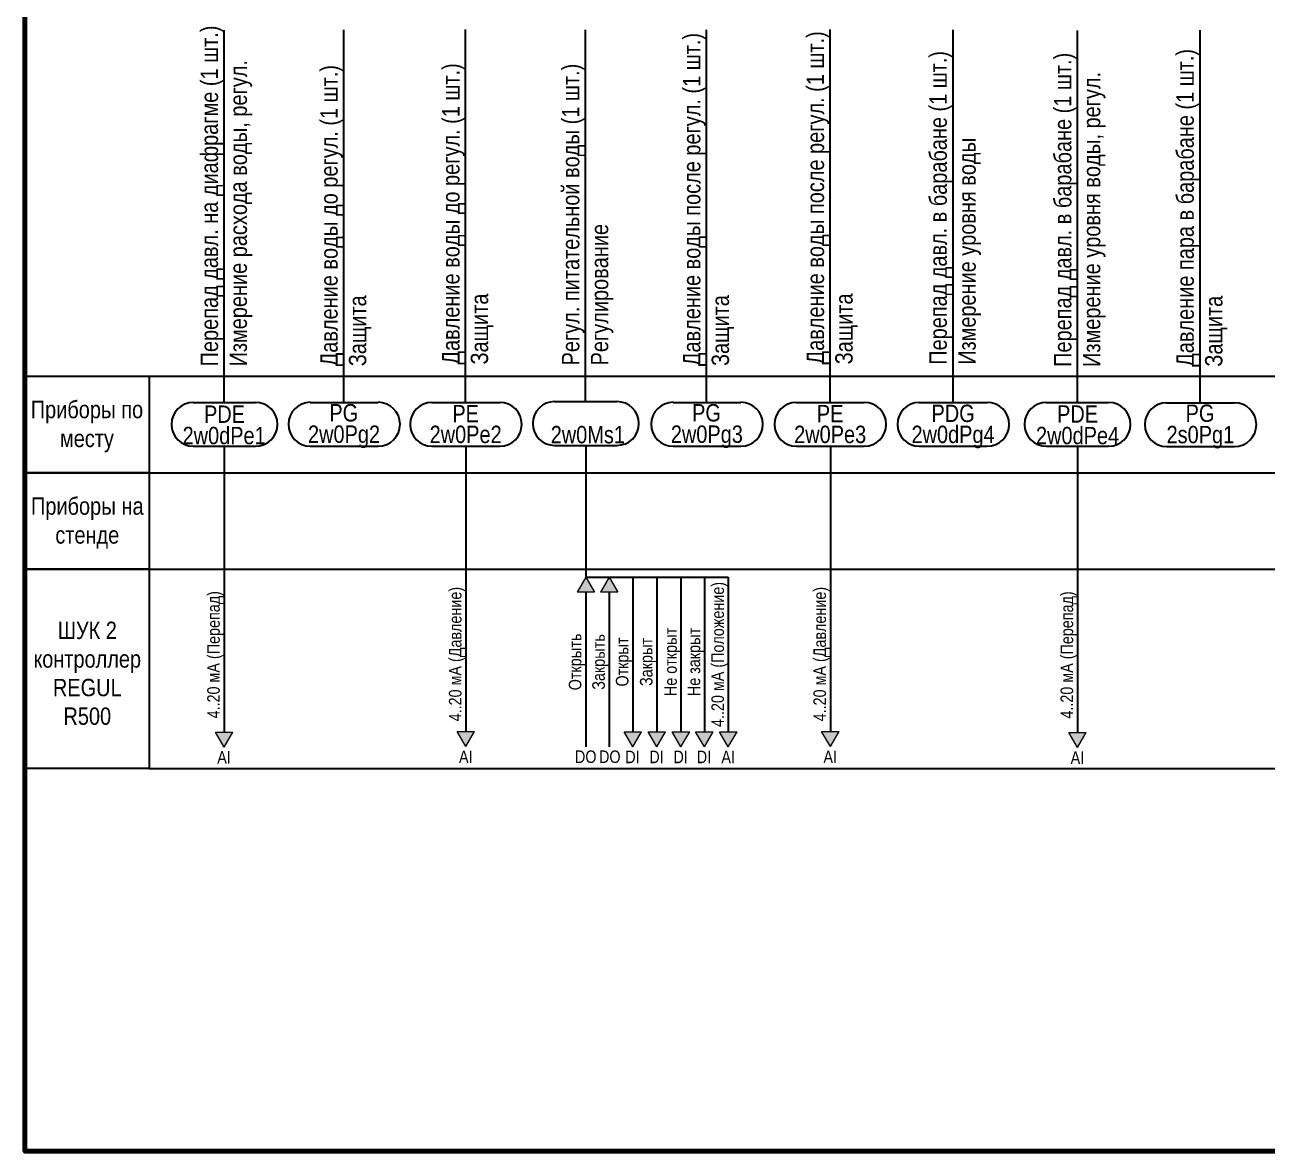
# Model space of a CAD drawing. Header units: millimetres. Extents: x -6000 to 26000, y -6000 to 26000.
# Drawn here: x 20 to 198.5, y -1203.3 to -1041.5 of the extents above; entities that cross this region are included whole.
import ezdxf

# ---------------------------------------------------------------- set-up
doc = ezdxf.new("R2010")
doc.units = ezdxf.units.MM
doc.header["$MEASUREMENT"] = 0
for name, color, linetype, lineweight in [('0_Ном._пера__246', 7, 'Continuous', 100), ('2D - Общий_Ном._пера__1', 7, 'Continuous', 15), ('2D - Общий_Ном._пера__21', 7, 'Continuous', 30), ('Аннотация - Текст_Ном._пера__1', 7, 'Continuous', 15)]:
    doc.layers.add(name, color=color, linetype=linetype, lineweight=lineweight)
doc.layers.add('2D - Общий', color=7, linetype='Continuous')
doc.styles.add('СГЕНЕРИР_СТИЛЬ_1', font='')
doc.styles.get('СГЕНЕРИР_СТИЛЬ_1').set_extended_font_data('Arial Narrow')

# ---------------------------------------------------------------- blocks, each defined once
blk = doc.blocks.new('Линия_50', base_point=(135.71, -1120.79))
at = {"layer": '2D - Общий', "linetype": 'Continuous', "lineweight": 0, "true_color": 0x000000}
blk.add_hatch(color=18, dxfattribs=at).paths.add_polyline_path([(135.71, -1145.18), (136.96, -1143.01), (134.46, -1143.01)])
at = {"layer": '2D - Общий_Ном._пера__1', "color": 7, "linetype": 'Continuous', "lineweight": 15}
for p, q in [((134.46, -1143.01), (136.96, -1143.01)), ((135.71, -1145.18), (134.46, -1143.01)), ((135.71, -1145.18), (136.96, -1143.01))]:
    blk.add_line(p, q, dxfattribs=at)
at = {"layer": '2D - Общий_Ном._пера__21', "color": 7, "linetype": 'Continuous', "lineweight": 30}
blk.add_line((135.71, -1120.79), (135.71, -1143.01), dxfattribs=at)
blk = doc.blocks.new('Линия_51', base_point=(83.35, -1120.79))
at = {"layer": '2D - Общий', "linetype": 'Continuous', "lineweight": 0, "true_color": 0x000000}
blk.add_hatch(color=18, dxfattribs=at).paths.add_polyline_path([(83.35, -1145.18), (84.6, -1143.01), (82.1, -1143.01)])
at = {"layer": '2D - Общий_Ном._пера__1', "color": 7, "linetype": 'Continuous', "lineweight": 15}
for p, q in [((82.1, -1143.01), (84.6, -1143.01)), ((83.35, -1145.18), (82.1, -1143.01)), ((83.35, -1145.18), (84.6, -1143.01))]:
    blk.add_line(p, q, dxfattribs=at)
at = {"layer": '2D - Общий_Ном._пера__21', "color": 7, "linetype": 'Continuous', "lineweight": 30}
blk.add_line((83.35, -1120.79), (83.35, -1143.01), dxfattribs=at)
blk = doc.blocks.new('Линия_52', base_point=(100.57, -1120.82))
at = {"layer": '2D - Общий', "linetype": 'Continuous', "lineweight": 0, "true_color": 0x000000}
blk.add_hatch(color=18, dxfattribs=at).paths.add_polyline_path([(100.57, -1120.82), (99.32, -1122.98), (101.82, -1122.98)])
at = {"layer": '2D - Общий_Ном._пера__1', "color": 7, "linetype": 'Continuous', "lineweight": 15}
for p, q in [((100.57, -1120.82), (99.32, -1122.98)), ((100.57, -1120.82), (101.82, -1122.98)), ((101.82, -1122.98), (99.32, -1122.98))]:
    blk.add_line(p, q, dxfattribs=at)
at = {"layer": '2D - Общий_Ном._пера__21', "color": 7, "linetype": 'Continuous', "lineweight": 30}
blk.add_line((100.57, -1122.98), (100.57, -1145.2), dxfattribs=at)
blk = doc.blocks.new('Линия_53', base_point=(103.95, -1120.82))
at = {"layer": '2D - Общий', "linetype": 'Continuous', "lineweight": 0, "true_color": 0x000000}
blk.add_hatch(color=18, dxfattribs=at).paths.add_polyline_path([(103.95, -1120.82), (102.7, -1122.98), (105.2, -1122.98)])
at = {"layer": '2D - Общий_Ном._пера__1', "color": 7, "linetype": 'Continuous', "lineweight": 15}
for p, q in [((103.95, -1120.82), (102.7, -1122.98)), ((103.95, -1120.82), (105.2, -1122.98)), ((105.2, -1122.98), (102.7, -1122.98))]:
    blk.add_line(p, q, dxfattribs=at)
at = {"layer": '2D - Общий_Ном._пера__21', "color": 7, "linetype": 'Continuous', "lineweight": 30}
blk.add_line((103.95, -1122.98), (103.95, -1145.2), dxfattribs=at)
blk = doc.blocks.new('Линия_54', base_point=(107.33, -1120.82))
at = {"layer": '2D - Общий', "linetype": 'Continuous', "lineweight": 0, "true_color": 0x000000}
blk.add_hatch(color=18, dxfattribs=at).paths.add_polyline_path([(107.33, -1145.2), (108.58, -1143.04), (106.08, -1143.04)])
at = {"layer": '2D - Общий_Ном._пера__1', "color": 7, "linetype": 'Continuous', "lineweight": 15}
for p, q in [((106.08, -1143.04), (108.58, -1143.04)), ((107.33, -1145.2), (106.08, -1143.04)), ((107.33, -1145.2), (108.58, -1143.04))]:
    blk.add_line(p, q, dxfattribs=at)
at = {"layer": '2D - Общий_Ном._пера__21', "color": 7, "linetype": 'Continuous', "lineweight": 30}
blk.add_line((107.33, -1120.82), (107.33, -1143.04), dxfattribs=at)
blk = doc.blocks.new('Линия_55', base_point=(110.79, -1120.82))
at = {"layer": '2D - Общий', "linetype": 'Continuous', "lineweight": 0, "true_color": 0x000000}
blk.add_hatch(color=18, dxfattribs=at).paths.add_polyline_path([(110.79, -1145.2), (112.04, -1143.04), (109.54, -1143.04)])
at = {"layer": '2D - Общий_Ном._пера__1', "color": 7, "linetype": 'Continuous', "lineweight": 15}
for p, q in [((109.54, -1143.04), (112.04, -1143.04)), ((110.79, -1145.2), (109.54, -1143.04)), ((110.79, -1145.2), (112.04, -1143.04))]:
    blk.add_line(p, q, dxfattribs=at)
at = {"layer": '2D - Общий_Ном._пера__21', "color": 7, "linetype": 'Continuous', "lineweight": 30}
blk.add_line((110.79, -1120.82), (110.79, -1143.04), dxfattribs=at)
blk = doc.blocks.new('Линия_56', base_point=(114.25, -1120.82))
at = {"layer": '2D - Общий', "linetype": 'Continuous', "lineweight": 0, "true_color": 0x000000}
blk.add_hatch(color=18, dxfattribs=at).paths.add_polyline_path([(114.25, -1145.2), (115.5, -1143.04), (113, -1143.04)])
at = {"layer": '2D - Общий_Ном._пера__1', "color": 7, "linetype": 'Continuous', "lineweight": 15}
for p, q in [((113, -1143.04), (115.5, -1143.04)), ((114.25, -1145.2), (113, -1143.04)), ((114.25, -1145.2), (115.5, -1143.04))]:
    blk.add_line(p, q, dxfattribs=at)
at = {"layer": '2D - Общий_Ном._пера__21', "color": 7, "linetype": 'Continuous', "lineweight": 30}
blk.add_line((114.25, -1120.82), (114.25, -1143.04), dxfattribs=at)
blk = doc.blocks.new('Линия_57', base_point=(117.61, -1120.82))
at = {"layer": '2D - Общий', "linetype": 'Continuous', "lineweight": 0, "true_color": 0x000000}
blk.add_hatch(color=18, dxfattribs=at).paths.add_polyline_path([(117.61, -1145.2), (118.86, -1143.04), (116.36, -1143.04)])
at = {"layer": '2D - Общий_Ном._пера__1', "color": 7, "linetype": 'Continuous', "lineweight": 15}
for p, q in [((116.36, -1143.04), (118.86, -1143.04)), ((117.61, -1145.2), (116.36, -1143.04)), ((117.61, -1145.2), (118.86, -1143.04))]:
    blk.add_line(p, q, dxfattribs=at)
at = {"layer": '2D - Общий_Ном._пера__21', "color": 7, "linetype": 'Continuous', "lineweight": 30}
blk.add_line((117.61, -1120.82), (117.61, -1143.04), dxfattribs=at)
blk = doc.blocks.new('Линия_58', base_point=(121.05, -1120.82))
at = {"layer": '2D - Общий', "linetype": 'Continuous', "lineweight": 0, "true_color": 0x000000}
blk.add_hatch(color=18, dxfattribs=at).paths.add_polyline_path([(121.05, -1145.2), (122.3, -1143.04), (119.8, -1143.04)])
at = {"layer": '2D - Общий_Ном._пера__1', "color": 7, "linetype": 'Continuous', "lineweight": 15}
for p, q in [((119.8, -1143.04), (122.3, -1143.04)), ((121.05, -1145.2), (119.8, -1143.04)), ((121.05, -1145.2), (122.3, -1143.04))]:
    blk.add_line(p, q, dxfattribs=at)
at = {"layer": '2D - Общий_Ном._пера__21', "color": 7, "linetype": 'Continuous', "lineweight": 30}
blk.add_line((121.05, -1120.82), (121.05, -1143.04), dxfattribs=at)
blk = doc.blocks.new('Линия_59', base_point=(48.63, -1120.89))
at = {"layer": '2D - Общий', "linetype": 'Continuous', "lineweight": 0, "true_color": 0x000000}
blk.add_hatch(color=18, dxfattribs=at).paths.add_polyline_path([(48.63, -1145.27), (49.88, -1143.11), (47.38, -1143.11)])
at = {"layer": '2D - Общий_Ном._пера__1', "color": 7, "linetype": 'Continuous', "lineweight": 15}
for p, q in [((47.38, -1143.11), (49.88, -1143.11)), ((48.63, -1145.27), (47.38, -1143.11)), ((48.63, -1145.27), (49.88, -1143.11))]:
    blk.add_line(p, q, dxfattribs=at)
at = {"layer": '2D - Общий_Ном._пера__21', "color": 7, "linetype": 'Continuous', "lineweight": 30}
blk.add_line((48.63, -1120.89), (48.63, -1143.11), dxfattribs=at)
blk = doc.blocks.new('Линия_60', base_point=(171.22, -1120.91))
at = {"layer": '2D - Общий', "linetype": 'Continuous', "lineweight": 0, "true_color": 0x000000}
blk.add_hatch(color=18, dxfattribs=at).paths.add_polyline_path([(171.22, -1145.3), (172.47, -1143.13), (169.97, -1143.13)])
at = {"layer": '2D - Общий_Ном._пера__1', "color": 7, "linetype": 'Continuous', "lineweight": 15}
for p, q in [((169.97, -1143.13), (172.47, -1143.13)), ((171.22, -1145.3), (169.97, -1143.13)), ((171.22, -1145.3), (172.47, -1143.13))]:
    blk.add_line(p, q, dxfattribs=at)
at = {"layer": '2D - Общий_Ном._пера__21', "color": 7, "linetype": 'Continuous', "lineweight": 30}
blk.add_line((171.22, -1120.91), (171.22, -1143.13), dxfattribs=at)

msp = doc.modelspace()

# ---------------------------------------------------------------- linework, layer by layer
at = {"layer": '0_Ном._пера__246', "color": 7, "linetype": 'Continuous', "lineweight": 100, "flags": 128}
msp.add_lwpolyline([(415, -1203.31), (415, -916.31), (20, -916.31), (20, -1203.31)], close=True, dxfattribs=at)
at = {"layer": '2D - Общий_Ном._пера__21', "color": 7, "linetype": 'Continuous', "lineweight": 30}
for p, q in [((83.32, -1095.73), (83.32, -1042.15)), ((135.68, -1095.73), (135.68, -1042.15)), ((153.34, -1095.73), (153.34, -1042.17)), ((48.63, -1095.73), (48.63, -1042.25)), ((65.81, -1095.71), (65.81, -1042.18)), ((100.53, -1095.61), (100.53, -1042.17)), ((117.92, -1095.71), (117.92, -1042.18)), ((171.22, -1095.73), (171.22, -1042.27)), ((188.81, -1095.76), (188.81, -1042.23)), ((20, -1091.94), (37.84, -1091.94)), ((37.84, -1091.94), (37.84, -1105.82)), ((37.84, -1091.94), (415, -1091.94)), ((61, -1095.71), (70.75, -1095.71)), ((96.1, -1095.61), (105.04, -1095.61)), ((113.12, -1095.71), (122.87, -1095.71)), ((44.2, -1095.73), (53.14, -1095.73)), ((78.48, -1095.73), (88.23, -1095.73)), ((130.83, -1095.73), (140.58, -1095.73)), ((148.49, -1095.73), (158.24, -1095.73)), ((166.75, -1095.73), (175.68, -1095.73)), ((184.01, -1095.76), (193.76, -1095.76)), ((44.2, -1102.03), (53.14, -1102.03)), ((48.63, -1102.03), (48.63, -1120.89)), ((61, -1102), (70.75, -1102)), ((78.48, -1102.03), (88.23, -1102.03)), ((83.35, -1102.03), (83.35, -1120.79)), ((96.1, -1101.9), (105.04, -1101.9)), ((100.57, -1101.9), (100.57, -1120.82)), ((113.12, -1102), (122.87, -1102)), ((130.83, -1102.03), (140.58, -1102.03)), ((135.71, -1102.03), (135.71, -1120.79)), ((148.49, -1102.03), (158.24, -1102.03)), ((166.75, -1102.03), (175.68, -1102.03)), ((171.22, -1102.03), (171.22, -1120.91)), ((184.01, -1102.05), (193.76, -1102.05)), ((37.84, -1105.82), (20, -1105.82)), ((20, -1105.82), (37.84, -1105.82)), ((37.84, -1105.82), (37.84, -1119.69)), ((37.84, -1105.82), (415, -1105.82)), ((20, -1119.69), (37.84, -1119.69)), ((37.84, -1119.69), (20, -1119.69)), ((37.84, -1119.69), (37.84, -1148.31)), ((37.84, -1119.69), (415, -1119.69)), ((100.57, -1120.82), (121.05, -1120.82)), ((37.84, -1148.31), (20, -1148.31)), ((37.84, -1148.31), (415, -1148.31))]:
    msp.add_line(p, q, dxfattribs=at)
for centre, start, end in [((61, -1098.85), 90, 270), ((70.75, -1098.85), 270, 90), ((96.1, -1098.75), 90, 270), ((105.04, -1098.75), 270, 90), ((113.12, -1098.85), 90, 270), ((122.87, -1098.85), 270, 90), ((44.2, -1098.88), 90, 270), ((53.14, -1098.88), 270, 90), ((78.48, -1098.88), 90, 270), ((88.23, -1098.88), 270, 90), ((130.83, -1098.88), 90, 270), ((140.58, -1098.88), 270, 90), ((148.49, -1098.88), 90, 270), ((158.24, -1098.88), 270, 90), ((166.75, -1098.88), 90, 270), ((175.68, -1098.88), 270, 90), ((184.01, -1098.91), 90, 270), ((193.76, -1098.91), 270, 90)]:
    msp.add_arc(centre, 3.15, start, end, dxfattribs=at)

# ---------------------------------------------------------------- block references
at = {"layer": '2D - Общий', "color": 7, "linetype": 'Continuous', "lineweight": 30}
for name, p in [('Линия_59', (48.63, -1120.89)), ('Линия_51', (83.35, -1120.79)), ('Линия_52', (100.57, -1120.82)), ('Линия_53', (103.95, -1120.82)), ('Линия_54', (107.33, -1120.82)), ('Линия_55', (110.79, -1120.82)), ('Линия_56', (114.25, -1120.82)), ('Линия_57', (117.61, -1120.82)), ('Линия_58', (121.05, -1120.82)), ('Линия_50', (135.71, -1120.79)), ('Линия_60', (171.22, -1120.91))]:
    msp.add_blockref(name, p, dxfattribs=at)

# ---------------------------------------------------------------- texts
at = {"layer": 'Аннотация - Текст_Ном._пера__1', "color": 7, "linetype": 'Continuous', "lineweight": 15, "attachment_point": 2, "rotation": 90, "style": 'СГЕНЕРИР_СТИЛЬ_1'}
for s, insert, char_height, line_spacing_factor in [('\\A1;{\\pqc;\\fArial Narrow|b0|i0|c204|p34;Перепад давл. на диафрагме (\\fArial Narrow|b0|i0|c204|p34;1 шт.\\fArial Narrow|b0|i0|c204|p34;)\\P\\pql;\\fArial Narrow|b0|i0|c204|p34;Измерение расхода воды, регул.}', (45.25, -1066.06), 2.5, 0.996562), ('\\A1;{\\pqc;\\fArial Narrow|b0|i0|c204|p34;Давление воды после регул. (\\fArial Narrow|b0|i0|c204|p34;1 шт.\\fArial Narrow|b0|i0|c204|p34;)\\P\\pql;\\fArial Narrow|b0|i0|c204|p34;Защита}', (114.54, -1066.56), 2.5, 0.986276), ('\\A1;{\\pqc;\\fArial Narrow|b0|i0|c204|p34;Давление воды после регул. (\\fArial Narrow|b0|i0|c204|p34;1 шт.\\fArial Narrow|b0|i0|c204|p34;)\\P\\pql;\\fArial Narrow|b0|i0|c204|p34;Защита}', (132.3, -1066.32), 2.5, 0.986276), ('\\A1;{\\pqc;\\fArial Narrow|b0|i0|c204|p34;Перепад давл. в барабане (\\fArial Narrow|b0|i0|c204|p34;1 шт.\\fArial Narrow|b0|i0|c204|p34;)\\P\\pql;\\fArial Narrow|b0|i0|c204|p34;Измерение уровня воды}', (149.94, -1067.77), 2.49693, 0.996771), ('\\A1;{\\pqc;\\fArial Narrow|b0|i0|c204|p34;Перепад давл. в барабане (\\fArial Narrow|b0|i0|c204|p34;1 шт.\\fArial Narrow|b0|i0|c204|p34;)\\P\\pql;\\fArial Narrow|b0|i0|c204|p34;Измерение уровня воды\\fArial Narrow|b0|i0|c204|p34;, регул.}', (167.83, -1068.05), 2.5, 0.996771), ('\\A1;{\\pqc;\\fArial Narrow|b0|i0|c204|p34;Давление \\fArial Narrow|b0|i0|c204|p34;пара в барабане\\fArial Narrow|b0|i0|c204|p34; (\\fArial Narrow|b0|i0|c204|p34;1 шт.\\fArial Narrow|b0|i0|c204|p34;)\\P\\pql;\\fArial Narrow|b0|i0|c204|p34;Защита}', (185.42, -1067.76), 2.5, 0.986481), ('\\A1;{\\pqc;\\fArial Narrow|b0|i0|c204|p34;Давление воды до регул. (\\fArial Narrow|b0|i0|c204|p34;1 шт.\\fArial Narrow|b0|i0|c204|p34;)\\P\\pql;\\fArial Narrow|b0|i0|c204|p34;З\\fArial Narrow|b0|i0|c204|p34;ащита}', (62.43, -1068.88), 2.5, 0.986276), ('\\A1;{\\pqc;\\fArial Narrow|b0|i0|c204|p34;Давление воды до регул. (\\fArial Narrow|b0|i0|c204|p34;1 шт.\\fArial Narrow|b0|i0|c204|p34;)\\P\\pql;\\fArial Narrow|b0|i0|c204|p34;З\\fArial Narrow|b0|i0|c204|p34;ащита}', (79.94, -1068.63), 2.5, 0.986276), ('\\A1;{\\pqc;\\fArial Narrow|b0|i0|c204|p34;Регул. питательной воды (\\fArial Narrow|b0|i0|c204|p34;1 шт.\\fArial Narrow|b0|i0|c204|p34;)\\P\\pql;\\fArial Narrow|b0|i0|c204|p34;Регулирование}', (97.15, -1068.73), 2.5, 0.996562)]:
    msp.add_mtext(s, dxfattribs=dict(at, insert=insert, char_height=char_height, line_spacing_factor=line_spacing_factor))
at = {"layer": 'Аннотация - Текст_Ном._пера__1', "color": 7, "linetype": 'Continuous', "lineweight": 15, "char_height": 2.5, "attachment_point": 2, "style": 'СГЕНЕРИР_СТИЛЬ_1'}
for s, insert, line_spacing_factor in [('\\A1;{\\pqc;\\fArial Narrow|b0|i0|c204|p34;Приборы по\\P\\pqc;\\fArial Narrow|b0|i0|c204|p34;месту}', (28.92, -1095.49), 0.996771), ('\\A1;{\\pqc;\\fArial Narrow|b0|i0|c204|p34;ШУК 2\\P\\pqc;\\fArial Narrow|b0|i0|c204|p34;контроллер\\P\\pqc;\\fArial Narrow|b0|i0|c204|p34;REGUL\\P\\pqc;\\fArial Narrow|b0|i0|c204|p34;R500}', (28.97, -1127.22), 0.986254)]:
    msp.add_mtext(s, dxfattribs=dict(at, insert=insert, line_spacing_factor=line_spacing_factor))
at = {"layer": 'Аннотация - Текст_Ном._пера__1', "color": 7, "linetype": 'Continuous', "lineweight": 15, "attachment_point": 2, "style": 'СГЕНЕРИР_СТИЛЬ_1'}
for s, insert, char_height in [('\\A1;{\\pqc;\\fArial Narrow|b0|i0|c204|p34;PD\\fArial Narrow|b0|i0|c204|p34;E}', (48.68, -1096.16), 2.5), ('\\A1;{\\pqc;\\fArial Narrow|b0|i0|c204|p34;P\\fArial Narrow|b0|i0|c204|p34;G}', (65.81, -1095.96), 2.5), ('\\A1;{\\pqc;\\fArial Narrow|b0|i0|c204|p34;P\\fArial Narrow|b0|i0|c204|p34;E}', (83.32, -1096.08), 2.5), ('\\A1;{\\pqc;\\fArial Narrow|b0|i0|c204|p34;P\\fArial Narrow|b0|i0|c204|p34;G}', (117.92, -1095.96), 2.5), ('\\A1;{\\pqc;\\fArial Narrow|b0|i0|c204|p34;P\\fArial Narrow|b0|i0|c204|p34;E}', (135.68, -1096.08), 2.5), ('\\A1;{\\pqc;\\fArial Narrow|b0|i0|c204|p34;P\\fArial Narrow|b0|i0|c204|p34;DG}', (153.34, -1096.04), 2.5), ('\\A1;{\\pqc;\\fArial Narrow|b0|i0|c204|p34;PD\\fArial Narrow|b0|i0|c204|p34;E}', (171.22, -1096.13), 2.5), ('\\A1;{\\pqc;\\fArial Narrow|b0|i0|c204|p34;P\\fArial Narrow|b0|i0|c204|p34;G}', (188.81, -1096.02), 2.5), ('\\A1;{\\pqc;\\fArial Narrow|b0|i0|c204|p34;2\\fArial Narrow|b0|i0|c204|p34;w0dPe1}', (48.63, -1099.23), 2.5), ('\\A1;{\\pqc;\\fArial Narrow|b0|i0|c204|p34;2\\fArial Narrow|b0|i0|c204|p34;w0Pg2}', (65.85, -1099.03), 2.5), ('\\A1;{\\pqc;\\fArial Narrow|b0|i0|c204|p34;2\\fArial Narrow|b0|i0|c204|p34;w0Pe2}', (83.32, -1099.06), 2.5), ('\\A1;{\\pqc;\\fArial Narrow|b0|i0|c204|p34;2\\fArial Narrow|b0|i0|c204|p34;w0Ms1}', (100.87, -1099.1), 2.5), ('\\A1;{\\pqc;\\fArial Narrow|b0|i0|c204|p34;2\\fArial Narrow|b0|i0|c204|p34;w0Pg3}', (117.97, -1099.03), 2.5), ('\\A1;{\\pqc;\\fArial Narrow|b0|i0|c204|p34;2\\fArial Narrow|b0|i0|c204|p34;w0Pe3}', (135.68, -1099.06), 2.5), ('\\A1;{\\pqc;\\fArial Narrow|b0|i0|c204|p34;2\\fArial Narrow|b0|i0|c204|p34;w0dPg4}', (153.34, -1099.06), 2.5), ('\\A1;{\\pqc;\\fArial Narrow|b0|i0|c204|p34;2\\fArial Narrow|b0|i0|c204|p34;w0dPe4}', (171.22, -1099.23), 2.5), ('\\A1;{\\pqc;\\fArial Narrow|b0|i0|c204|p34;2\\fArial Narrow|b0|i0|c204|p34;s0Pg1}', (188.86, -1099.09), 2.5), ('\\A1;{\\pqc;\\fArial Narrow|b0|i0|c204|p34;AI}', (48.61, -1145.83), 1.8), ('\\A1;{\\pqc;\\fArial Narrow|b0|i0|c204|p34;AI}', (83.34, -1145.74), 1.8), ('\\A1;{\\pqc;\\fArial Narrow|b0|i0|c204|p34;DO}', (100.57, -1145.73), 1.8), ('\\A1;{\\pqc;\\fArial Narrow|b0|i0|c204|p34;D\\fArial Narrow|b0|i0|c204|p34;O}', (104.03, -1145.73), 1.8), ('\\A1;{\\pqc;\\fArial Narrow|b0|i0|c204|p34;DI}', (107.28, -1145.76), 1.8), ('\\A1;{\\pqc;\\fArial Narrow|b0|i0|c204|p34;DI}', (110.74, -1145.76), 1.8), ('\\A1;{\\pqc;\\fArial Narrow|b0|i0|c204|p34;DI}', (114.2, -1145.76), 1.8), ('\\A1;{\\pqc;\\fArial Narrow|b0|i0|c204|p34;DI}', (117.56, -1145.76), 1.8), ('\\A1;{\\pqc;\\fArial Narrow|b0|i0|c204|p34;AI}', (121.03, -1145.76), 1.8), ('\\A1;{\\pqc;\\fArial Narrow|b0|i0|c204|p34;AI}', (135.69, -1145.74), 1.8), ('\\A1;{\\pqc;\\fArial Narrow|b0|i0|c204|p34;AI}', (171.2, -1145.86), 1.8)]:
    msp.add_mtext(s, dxfattribs=dict(at, insert=insert, char_height=char_height))
at = {"layer": 'Аннотация - Текст_Ном._пера__1', "color": 7, "linetype": 'Continuous', "lineweight": 15, "insert": (28.97, -1109.36), "char_height": 2.5, "width": 16.3851, "attachment_point": 2, "line_spacing_factor": 0.996256, "style": 'СГЕНЕРИР_СТИЛЬ_1'}
msp.add_mtext('\\A1;{\\pqc;\\fArial Narrow|b0|i0|c204|p34;Приборы \\fArial Narrow|b0|i0|c204|p34;на стенде}', dxfattribs=at)
at = {"layer": 'Аннотация - Текст_Ном._пера__1', "color": 7, "linetype": 'Continuous', "lineweight": 15, "char_height": 1.8, "attachment_point": 2, "rotation": 90, "style": 'СГЕНЕРИР_СТИЛЬ_1'}
for s, insert in [('\\A1;{\\pqc;\\fArial Narrow|b0|i0|c204|p34;4..20 мА\\fArial Narrow|b0|i0|c204|p34; (Давление)}', (80.92, -1131.89)), ('\\A1;{\\pqc;\\fArial Narrow|b0|i0|c204|p34;4..20 мА\\fArial Narrow|b0|i0|c204|p34; (Положение)}', (118.62, -1131.94)), ('\\A1;{\\pqc;\\fArial Narrow|b0|i0|c204|p34;4..20 мА\\fArial Narrow|b0|i0|c204|p34; (Давление)}', (133.28, -1131.89)), ('\\A1;{\\pqc;\\fArial Narrow|b0|i0|c204|p34;4..20 мА\\fArial Narrow|b0|i0|c204|p34; (Перепад)}', (46.2, -1131.98)), ('\\A1;{\\pqc;\\fArial Narrow|b0|i0|c204|p34;4..20 мА\\fArial Narrow|b0|i0|c204|p34; (Перепад)}', (168.78, -1132.01)), ('\\A1;{\\pqc;\\fArial Narrow|b0|i0|c204|p34;Открыть}', (98.14, -1133.01)), ('\\A1;{\\pqc;\\fArial Narrow|b0|i0|c204|p34;Закрыть}', (101.51, -1133.01)), ('\\A1;{\\pqc;\\fArial Narrow|b0|i0|c204|p34;Открыт}', (104.9, -1133.01)), ('\\A1;{\\pqc;\\fArial Narrow|b0|i0|c204|p34;Закрыт}', (108.36, -1133.01)), ('\\A1;{\\pqc;\\fArial Narrow|b0|i0|c204|p34;Не о\\fArial Narrow|b0|i0|c204|p34;ткрыт}', (111.85, -1133.01)), ('\\A1;{\\pqc;\\fArial Narrow|b0|i0|c204|p34;Не закрыт}', (115.21, -1133.01))]:
    msp.add_mtext(s, dxfattribs=dict(at, insert=insert))

doc.saveas('drawing.dxf')
